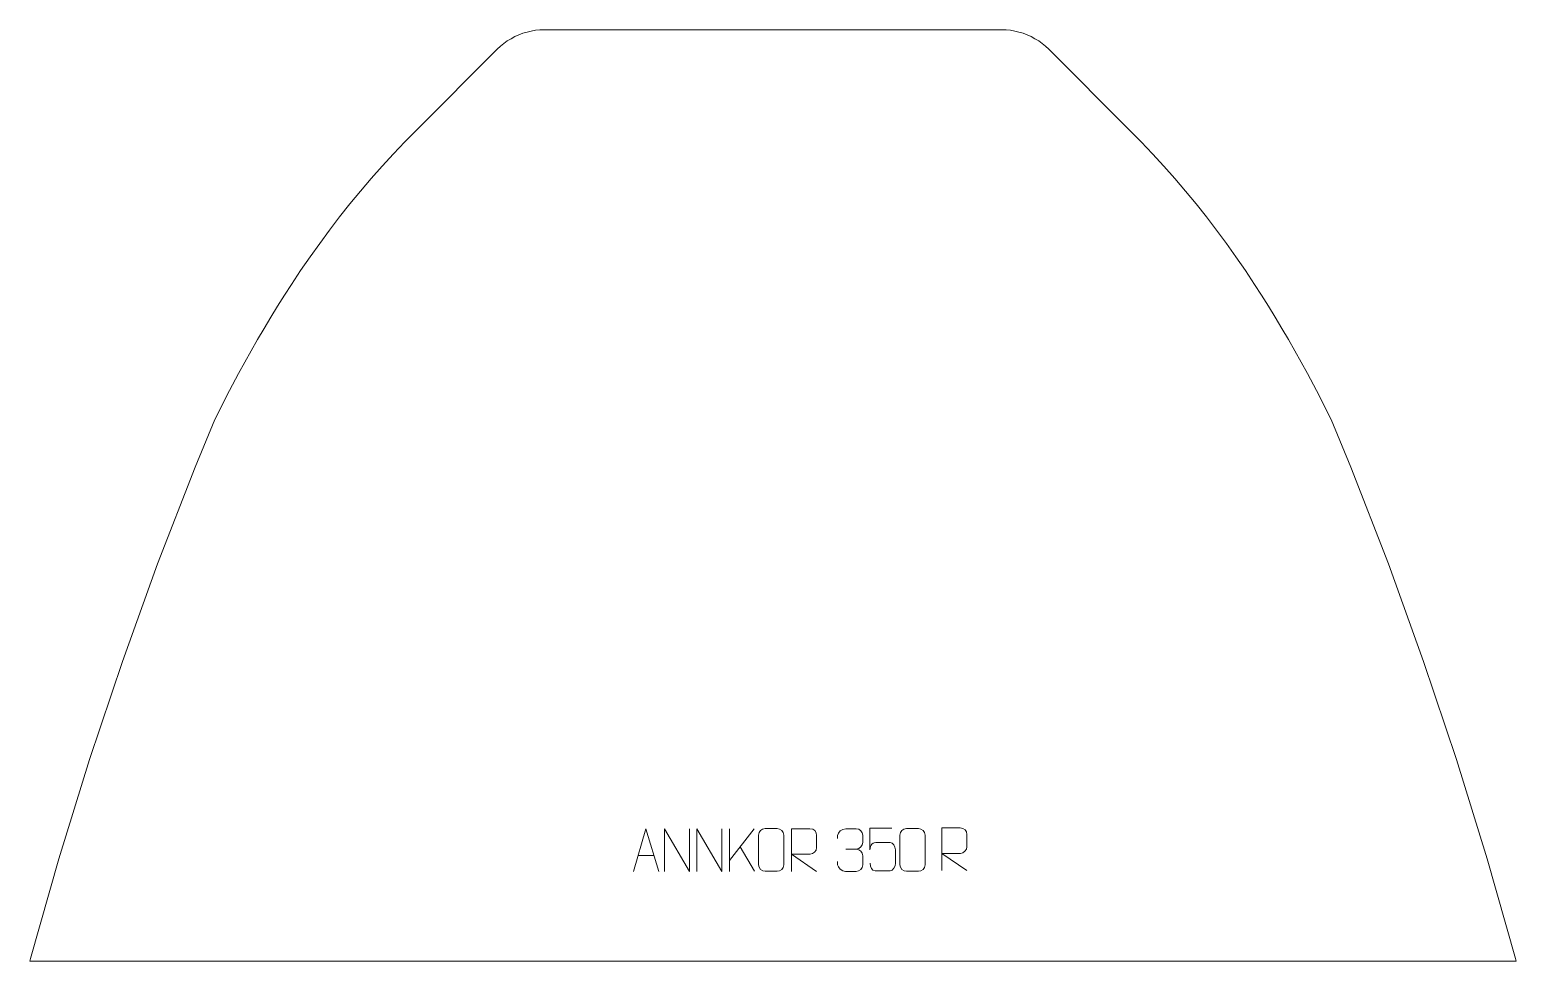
# Model space of a CAD drawing. Header units: millimetres. Extents: x -443 to 427, y 785 to 1330.
import ezdxf

# ---------------------------------------------------------------- set-up
doc = ezdxf.new("R2010")
doc.units = ezdxf.units.MM
doc.header["$MEASUREMENT"] = 0
doc.layers.add('layer 1', color=7, linetype='Continuous')

msp = doc.modelspace()

# ---------------------------------------------------------------- linework, layer by layer
at = {"layer": 'layer 1', "color": 242, "lineweight": 9}
msp.add_open_spline([(-141.5009, 1330.0048), (-141.5009, 1330.0048), (126.2018, 1330.0048), (126.2018, 1330.0048), (126.2018, 1330.0048), (126.2018, 1330.0048), (128.7517, 1329.9216), (128.7517, 1329.9216), (128.7517, 1329.9216), (128.7517, 1329.9216), (131.291, 1329.6709), (131.291, 1329.6709), (131.291, 1329.6709), (131.291, 1329.6709), (133.8083, 1329.2553), (133.8083, 1329.2553), (133.8083, 1329.2553), (133.8083, 1329.2553), (136.2929, 1328.6755), (136.2929, 1328.6755), (136.2929, 1328.6755), (136.2929, 1328.6755), (138.7335, 1327.9349), (138.7335, 1327.9349), (138.7335, 1327.9349), (138.7335, 1327.9349), (141.1212, 1327.037), (141.1212, 1327.037), (141.1212, 1327.037), (141.1212, 1327.037), (143.4452, 1325.9843), (143.4452, 1325.9843), (143.4452, 1325.9843), (143.4452, 1325.9843), (145.6946, 1324.7818), (145.6946, 1324.7818), (145.6946, 1324.7818), (145.6946, 1324.7818), (147.8613, 1323.4344), (147.8613, 1323.4344), (147.8613, 1323.4344), (147.8613, 1323.4344), (149.9346, 1321.9478), (149.9346, 1321.9478), (149.9346, 1321.9478), (149.9346, 1321.9478), (151.9066, 1320.3297), (151.9066, 1320.3297), (151.9066, 1320.3297), (151.9066, 1320.3297), (153.7688, 1318.5857), (153.7688, 1318.5857), (153.7688, 1318.5857), (153.7688, 1318.5857), (201.0451, 1271.309), (201.0451, 1271.309), (201.0451, 1271.309), (201.0451, 1271.309), (207.8449, 1264.3902), (207.8449, 1264.3902), (207.8449, 1264.3902), (207.8449, 1264.3902), (214.5219, 1257.3548), (214.5219, 1257.3548), (214.5219, 1257.3548), (214.5219, 1257.3548), (221.0753, 1250.2035), (221.0753, 1250.2035), (221.0753, 1250.2035), (221.0753, 1250.2035), (227.5039, 1242.94), (227.5039, 1242.94), (227.5039, 1242.94), (227.5039, 1242.94), (233.8048, 1235.5651), (233.8048, 1235.5651), (233.8048, 1235.5651), (233.8048, 1235.5651), (239.976, 1228.0812), (239.976, 1228.0812), (239.976, 1228.0812), (239.976, 1228.0812), (246.017, 1220.4916), (246.017, 1220.4916), (246.017, 1220.4916), (246.017, 1220.4916), (251.9232, 1212.7978), (251.9232, 1212.7978), (251.9232, 1212.7978), (251.9232, 1212.7978), (257.6959, 1205.0014), (257.6959, 1205.0014), (257.6959, 1205.0014), (257.6959, 1205.0014), (263.331, 1197.1063), (263.331, 1197.1063), (263.331, 1197.1063), (263.331, 1197.1063), (268.8282, 1189.1143), (268.8282, 1189.1143), (268.8282, 1189.1143), (268.8282, 1189.1143), (274.185, 1181.0281), (274.185, 1181.0281), (274.185, 1181.0281), (274.185, 1181.0281), (278.281, 1174.6568), (278.281, 1174.6568), (278.281, 1174.6568), (278.281, 1174.6568), (282.3117, 1168.2439), (282.3117, 1168.2439), (282.3117, 1168.2439), (282.3117, 1168.2439), (286.2783, 1161.7904), (286.2783, 1161.7904), (286.2783, 1161.7904), (286.2783, 1161.7904), (290.1787, 1155.2975), (290.1787, 1155.2975), (290.1787, 1155.2975), (290.1787, 1155.2975), (294.0138, 1148.7654), (294.0138, 1148.7654), (294.0138, 1148.7654), (294.0138, 1148.7654), (297.783, 1142.195), (297.783, 1142.195), (297.783, 1142.195), (297.783, 1142.195), (301.4844, 1135.5877), (301.4844, 1135.5877), (301.4844, 1135.5877), (301.4844, 1135.5877), (305.1194, 1128.9422), (305.1194, 1128.9422), (305.1194, 1128.9422), (305.1194, 1128.9422), (308.6873, 1122.2607), (308.6873, 1122.2607), (308.6873, 1122.2607), (308.6873, 1122.2607), (312.1876, 1115.5429), (312.1876, 1115.5429), (312.1876, 1115.5429), (312.1876, 1115.5429), (315.6195, 1108.7907), (315.6195, 1108.7907), (315.6195, 1108.7907), (315.6195, 1108.7907), (318.9838, 1102.0047), (318.9838, 1102.0047), (318.9838, 1102.0047), (318.9838, 1102.0047), (330.6167, 1074.0042), (330.6167, 1074.0042), (330.6167, 1074.0042), (330.6167, 1074.0042), (352.5659, 1017.4739), (352.5659, 1017.4739), (352.5659, 1017.4739), (352.5659, 1017.4739), (373.187, 960.4457), (373.187, 960.4457), (373.187, 960.4457), (373.187, 960.4457), (392.4664, 902.9511), (392.4664, 902.9511), (392.4664, 902.9511), (392.4664, 902.9511), (410.3962, 845.0208), (410.3962, 845.0208), (410.3962, 845.0208), (410.3962, 845.0208), (426.9652, 786.6857), (426.9652, 786.6857), (426.9652, 786.6857), (426.9652, 786.6857), (427.4003, 785.0048), (427.4003, 785.0048), (427.4003, 785.0048), (427.4003, 785.0048), (-442.6994, 785.0048), (-442.6994, 785.0048), (-442.6994, 785.0048), (-442.6994, 785.0048), (-442.2646, 786.6857), (-442.2646, 786.6857), (-442.2646, 786.6857), (-442.2646, 786.6857), (-425.6956, 845.0208), (-425.6956, 845.0208), (-425.6956, 845.0208), (-425.6956, 845.0208), (-407.7655, 902.9511), (-407.7655, 902.9511), (-407.7655, 902.9511), (-407.7655, 902.9511), (-388.4861, 960.4457), (-388.4861, 960.4457), (-388.4861, 960.4457), (-388.4861, 960.4457), (-367.865, 1017.4739), (-367.865, 1017.4739), (-367.865, 1017.4739), (-367.865, 1017.4739), (-345.9157, 1074.0042), (-345.9157, 1074.0042), (-345.9157, 1074.0042), (-345.9157, 1074.0042), (-334.282, 1102.0047), (-334.282, 1102.0047), (-334.282, 1102.0047), (-334.282, 1102.0047), (-330.9186, 1108.7907), (-330.9186, 1108.7907), (-330.9186, 1108.7907), (-330.9186, 1108.7907), (-327.4868, 1115.5429), (-327.4868, 1115.5429), (-327.4868, 1115.5429), (-327.4868, 1115.5429), (-323.9864, 1122.2607), (-323.9864, 1122.2607), (-323.9864, 1122.2607), (-323.9864, 1122.2607), (-320.4189, 1128.9422), (-320.4189, 1128.9422), (-320.4189, 1128.9422), (-320.4189, 1128.9422), (-316.7835, 1135.5877), (-316.7835, 1135.5877), (-316.7835, 1135.5877), (-316.7835, 1135.5877), (-313.0821, 1142.195), (-313.0821, 1142.195), (-313.0821, 1142.195), (-313.0821, 1142.195), (-309.3133, 1148.7654), (-309.3133, 1148.7654), (-309.3133, 1148.7654), (-309.3133, 1148.7654), (-305.4779, 1155.2975), (-305.4779, 1155.2975), (-305.4779, 1155.2975), (-305.4779, 1155.2975), (-301.5774, 1161.7904), (-301.5774, 1161.7904), (-301.5774, 1161.7904), (-301.5774, 1161.7904), (-297.6108, 1168.2439), (-297.6108, 1168.2439), (-297.6108, 1168.2439), (-297.6108, 1168.2439), (-293.5801, 1174.6568), (-293.5801, 1174.6568), (-293.5801, 1174.6568), (-293.5801, 1174.6568), (-289.4844, 1181.0281), (-289.4844, 1181.0281), (-289.4844, 1181.0281), (-289.4844, 1181.0281), (-284.1264, 1189.1143), (-284.1264, 1189.1143), (-284.1264, 1189.1143), (-284.1264, 1189.1143), (-278.6305, 1197.1063), (-278.6305, 1197.1063), (-278.6305, 1197.1063), (-278.6305, 1197.1063), (-272.9937, 1205.0014), (-272.9937, 1205.0014), (-272.9937, 1205.0014), (-272.9937, 1205.0014), (-267.2226, 1212.7978), (-267.2226, 1212.7978), (-267.2226, 1212.7978), (-267.2226, 1212.7978), (-261.3151, 1220.4916), (-261.3151, 1220.4916), (-261.3151, 1220.4916), (-261.3151, 1220.4916), (-255.2751, 1228.0812), (-255.2751, 1228.0812), (-255.2751, 1228.0812), (-255.2751, 1228.0812), (-249.1039, 1235.5651), (-249.1039, 1235.5651), (-249.1039, 1235.5651), (-249.1039, 1235.5651), (-242.8034, 1242.94), (-242.8034, 1242.94), (-242.8034, 1242.94), (-242.8034, 1242.94), (-236.3745, 1250.2035), (-236.3745, 1250.2035), (-236.3745, 1250.2035), (-236.3745, 1250.2035), (-229.821, 1257.3548), (-229.821, 1257.3548), (-229.821, 1257.3548), (-229.821, 1257.3548), (-223.1439, 1264.3902), (-223.1439, 1264.3902), (-223.1439, 1264.3902), (-223.1439, 1264.3902), (-216.3446, 1271.309), (-216.3446, 1271.309), (-216.3446, 1271.309), (-216.3446, 1271.309), (-169.0679, 1318.5857), (-169.0679, 1318.5857), (-169.0679, 1318.5857), (-169.0679, 1318.5857), (-167.2057, 1320.3297), (-167.2057, 1320.3297), (-167.2057, 1320.3297), (-167.2057, 1320.3297), (-165.2337, 1321.9478), (-165.2337, 1321.9478), (-165.2337, 1321.9478), (-165.2337, 1321.9478), (-163.1604, 1323.4344), (-163.1604, 1323.4344), (-163.1604, 1323.4344), (-163.1604, 1323.4344), (-160.9941, 1324.7818), (-160.9941, 1324.7818), (-160.9941, 1324.7818), (-160.9941, 1324.7818), (-158.7443, 1325.9843), (-158.7443, 1325.9843), (-158.7443, 1325.9843), (-158.7443, 1325.9843), (-156.4206, 1327.037), (-156.4206, 1327.037), (-156.4206, 1327.037), (-156.4206, 1327.037), (-154.0326, 1327.9349), (-154.0326, 1327.9349), (-154.0326, 1327.9349), (-154.0326, 1327.9349), (-151.5907, 1328.6755), (-151.5907, 1328.6755), (-151.5907, 1328.6755), (-151.5907, 1328.6755), (-149.1062, 1329.2553), (-149.1062, 1329.2553), (-149.1062, 1329.2553), (-149.1062, 1329.2553), (-146.5891, 1329.6709), (-146.5891, 1329.6709), (-146.5891, 1329.6709), (-146.5891, 1329.6709), (-144.0508, 1329.9216), (-144.0508, 1329.9216), (-144.0508, 1329.9216), (-144.0508, 1329.9216), (-141.5009, 1330.0048), (-141.5009, 1330.0048)], degree=3, knots=[0, 0, 0, 0, 0.01098901, 0.01098901, 0.01098901, 0.01098901, 0.02197802, 0.02197802, 0.02197802, 0.02197802, 0.03296703, 0.03296703, 0.03296703, 0.03296703, 0.04395604, 0.04395604, 0.04395604, 0.04395604, 0.05494505, 0.05494505, 0.05494505, 0.05494505, 0.06593407, 0.06593407, 0.06593407, 0.06593407, 0.07692308, 0.07692308, 0.07692308, 0.07692308, 0.08791209, 0.08791209, 0.08791209, 0.08791209, 0.0989011, 0.0989011, 0.0989011, 0.0989011, 0.10989011, 0.10989011, 0.10989011, 0.10989011, 0.12087912, 0.12087912, 0.12087912, 0.12087912, 0.13186813, 0.13186813, 0.13186813, 0.13186813, 0.14285714, 0.14285714, 0.14285714, 0.14285714, 0.15384615, 0.15384615, 0.15384615, 0.15384615, 0.16483516, 0.16483516, 0.16483516, 0.16483516, 0.17582418, 0.17582418, 0.17582418, 0.17582418, 0.18681319, 0.18681319, 0.18681319, 0.18681319, 0.1978022, 0.1978022, 0.1978022, 0.1978022, 0.20879121, 0.20879121, 0.20879121, 0.20879121, 0.21978022, 0.21978022, 0.21978022, 0.21978022, 0.23076923, 0.23076923, 0.23076923, 0.23076923, 0.24175824, 0.24175824, 0.24175824, 0.24175824, 0.25274725, 0.25274725, 0.25274725, 0.25274725, 0.26373626, 0.26373626, 0.26373626, 0.26373626, 0.27472527, 0.27472527, 0.27472527, 0.27472527, 0.28571429, 0.28571429, 0.28571429, 0.28571429, 0.2967033, 0.2967033, 0.2967033, 0.2967033, 0.30769231, 0.30769231, 0.30769231, 0.30769231, 0.31868132, 0.31868132, 0.31868132, 0.31868132, 0.32967033, 0.32967033, 0.32967033, 0.32967033, 0.34065934, 0.34065934, 0.34065934, 0.34065934, 0.35164835, 0.35164835, 0.35164835, 0.35164835, 0.36263736, 0.36263736, 0.36263736, 0.36263736, 0.37362637, 0.37362637, 0.37362637, 0.37362637, 0.38461538, 0.38461538, 0.38461538, 0.38461538, 0.3956044, 0.3956044, 0.3956044, 0.3956044, 0.40659341, 0.40659341, 0.40659341, 0.40659341, 0.41758242, 0.41758242, 0.41758242, 0.41758242, 0.42857143, 0.42857143, 0.42857143, 0.42857143, 0.43956044, 0.43956044, 0.43956044, 0.43956044, 0.45054945, 0.45054945, 0.45054945, 0.45054945, 0.46153846, 0.46153846, 0.46153846, 0.46153846, 0.47252747, 0.47252747, 0.47252747, 0.47252747, 0.48351648, 0.48351648, 0.48351648, 0.48351648, 0.49450549, 0.49450549, 0.49450549, 0.49450549, 0.50549451, 0.50549451, 0.50549451, 0.50549451, 0.51648352, 0.51648352, 0.51648352, 0.51648352, 0.52747253, 0.52747253, 0.52747253, 0.52747253, 0.53846154, 0.53846154, 0.53846154, 0.53846154, 0.54945055, 0.54945055, 0.54945055, 0.54945055, 0.56043956, 0.56043956, 0.56043956, 0.56043956, 0.57142857, 0.57142857, 0.57142857, 0.57142857, 0.58241758, 0.58241758, 0.58241758, 0.58241758, 0.59340659, 0.59340659, 0.59340659, 0.59340659, 0.6043956, 0.6043956, 0.6043956, 0.6043956, 0.61538462, 0.61538462, 0.61538462, 0.61538462, 0.62637363, 0.62637363, 0.62637363, 0.62637363, 0.63736264, 0.63736264, 0.63736264, 0.63736264, 0.64835165, 0.64835165, 0.64835165, 0.64835165, 0.65934066, 0.65934066, 0.65934066, 0.65934066, 0.67032967, 0.67032967, 0.67032967, 0.67032967, 0.68131868, 0.68131868, 0.68131868, 0.68131868, 0.69230769, 0.69230769, 0.69230769, 0.69230769, 0.7032967, 0.7032967, 0.7032967, 0.7032967, 0.71428571, 0.71428571, 0.71428571, 0.71428571, 0.72527473, 0.72527473, 0.72527473, 0.72527473, 0.73626374, 0.73626374, 0.73626374, 0.73626374, 0.74725275, 0.74725275, 0.74725275, 0.74725275, 0.75824176, 0.75824176, 0.75824176, 0.75824176, 0.76923077, 0.76923077, 0.76923077, 0.76923077, 0.78021978, 0.78021978, 0.78021978, 0.78021978, 0.79120879, 0.79120879, 0.79120879, 0.79120879, 0.8021978, 0.8021978, 0.8021978, 0.8021978, 0.81318681, 0.81318681, 0.81318681, 0.81318681, 0.82417582, 0.82417582, 0.82417582, 0.82417582, 0.83516484, 0.83516484, 0.83516484, 0.83516484, 0.84615385, 0.84615385, 0.84615385, 0.84615385, 0.85714286, 0.85714286, 0.85714286, 0.85714286, 0.86813187, 0.86813187, 0.86813187, 0.86813187, 0.87912088, 0.87912088, 0.87912088, 0.87912088, 0.89010989, 0.89010989, 0.89010989, 0.89010989, 0.9010989, 0.9010989, 0.9010989, 0.9010989, 0.91208791, 0.91208791, 0.91208791, 0.91208791, 0.92307692, 0.92307692, 0.92307692, 0.92307692, 0.93406593, 0.93406593, 0.93406593, 0.93406593, 0.94505495, 0.94505495, 0.94505495, 0.94505495, 0.95604396, 0.95604396, 0.95604396, 0.95604396, 0.96703297, 0.96703297, 0.96703297, 0.96703297, 0.97802198, 0.97802198, 0.97802198, 0.97802198, 1, 1, 1, 1], dxfattribs=at)
at = {"layer": 'layer 1', "color": 250, "lineweight": 9}
for points, knots in [([(-89.3844, 837.5434), (-89.3844, 837.5434), (-82.0134, 862.4969), (-82.0134, 862.4969), (-82.0134, 862.4969), (-82.0134, 862.4969), (-74.4435, 837.5434), (-74.4435, 837.5434)], [0, 0, 0, 0, 0.33333333, 0.33333333, 0.33333333, 0.33333333, 1, 1, 1, 1]), ([(-71.2413, 837.5434), (-71.2413, 837.5434), (-71.2413, 862.4969), (-71.2413, 862.4969), (-71.2413, 862.4969), (-71.2413, 862.4969), (-56.5865, 837.5434), (-56.5865, 837.5434), (-56.5865, 837.5434), (-56.5865, 837.5434), (-56.5865, 862.4969), (-56.5865, 862.4969)], [0, 0, 0, 0, 0.25, 0.25, 0.25, 0.25, 0.5, 0.5, 0.5, 0.5, 1, 1, 1, 1]), ([(-52.2413, 837.5434), (-52.2413, 837.5434), (-52.2413, 862.4969), (-52.2413, 862.4969), (-52.2413, 862.4969), (-52.2413, 862.4969), (-37.5865, 837.5434), (-37.5865, 837.5434), (-37.5865, 837.5434), (-37.5865, 837.5434), (-37.5865, 862.4969), (-37.5865, 862.4969)], [0, 0, 0, 0, 0.25, 0.25, 0.25, 0.25, 0.5, 0.5, 0.5, 0.5, 1, 1, 1, 1]), ([(-12.2418, 862.5858), (-9.9161, 862.5858), (-7.59, 862.5858), (-5.2639, 862.5858), (-5.2639, 862.5858), (-3.3173, 862.6214), (-1.3259, 861.1298), (-1.2992, 858.6922), (-1.2992, 858.6922), (-1.2996, 852.9453), (-1.2996, 847.198), (-1.2992, 841.4503), (-1.2992, 841.4503), (-1.439, 839.1269), (-3.1162, 837.6473), (-5.2639, 837.6365), (-5.2639, 837.6365), (-7.5958, 837.6369), (-9.9277, 837.6369), (-12.2592, 837.6365), (-12.2592, 837.6365), (-14.1842, 837.5311), (-16.1563, 839.4156), (-16.1451, 841.4329), (-16.1451, 841.4329), (-16.1448, 847.203), (-16.1448, 852.9727), (-16.1451, 858.742), (-16.1451, 858.742), (-16.1409, 860.8801), (-14.3942, 862.5993), (-12.2418, 862.5858)], [0, 0, 0, 0, 0.11111111, 0.11111111, 0.11111111, 0.11111111, 0.22222222, 0.22222222, 0.22222222, 0.22222222, 0.33333333, 0.33333333, 0.33333333, 0.33333333, 0.44444444, 0.44444444, 0.44444444, 0.44444444, 0.55555556, 0.55555556, 0.55555556, 0.55555556, 0.66666667, 0.66666667, 0.66666667, 0.66666667, 0.77777778, 0.77777778, 0.77777778, 0.77777778, 1, 1, 1, 1]), ([(3.2126, 837.5434), (3.2126, 837.5434), (3.2126, 862.4969), (3.2126, 862.4969), (3.2126, 862.4969), (6.8074, 862.4969), (10.4029, 862.4969), (13.9981, 862.4969), (13.9981, 862.4969), (16.3234, 862.4592), (17.8807, 860.9692), (17.8766, 858.6028), (17.8766, 858.6028), (17.8762, 856.5673), (17.8762, 853.5079), (17.8766, 851.4719), (17.8766, 851.4719), (17.8701, 849.5964), (16.0578, 847.6546), (14.0483, 847.6355), (14.0483, 847.6355), (14.0483, 847.6355), (3.2126, 847.6355), (3.2126, 847.6355), (3.2126, 847.6355), (3.2126, 847.6355), (17.8673, 837.5434), (17.8673, 837.5434)], [0, 0, 0, 0, 0.125, 0.125, 0.125, 0.125, 0.25, 0.25, 0.25, 0.25, 0.375, 0.375, 0.375, 0.375, 0.5, 0.5, 0.5, 0.5, 0.625, 0.625, 0.625, 0.625, 0.75, 0.75, 0.75, 0.75, 1, 1, 1, 1]), ([(30.1801, 856.8126), (30.1801, 856.8126), (30.1801, 858.6698), (30.1801, 858.6698), (30.1801, 858.6698), (30.1658, 860.4117), (32.8303, 862.5298), (34.8894, 862.5071), (34.8894, 862.5071), (36.9535, 862.5071), (39.0175, 862.5071), (41.0812, 862.5071), (41.0812, 862.5071), (43.2757, 862.5159), (44.874, 860.6691), (44.9184, 858.757), (44.9184, 858.757), (44.918, 857.3219), (44.918, 855.8868), (44.9184, 854.4513), (44.9184, 854.4513), (44.8698, 852.7978), (43.2672, 850.5678), (41.0689, 850.5778), (41.0689, 850.5778), (43.2726, 850.5666), (44.8806, 848.7634), (44.9346, 846.7039), (44.9346, 846.7039), (44.9342, 844.9192), (44.9342, 843.1345), (44.9346, 841.3494), (44.9346, 841.3494), (44.9447, 839.288), (42.8898, 837.5249), (41.0689, 837.533), (41.0689, 837.533), (39.0036, 837.5333), (36.9384, 837.5333), (34.8728, 837.533), (34.8728, 837.533), (32.7042, 837.5445), (30.1732, 839.9447), (30.1546, 841.4065), (30.1546, 841.4065), (30.1546, 841.4065), (30.1546, 843.3151), (30.1546, 843.3151)], [0, 0, 0, 0, 0.07692308, 0.07692308, 0.07692308, 0.07692308, 0.15384615, 0.15384615, 0.15384615, 0.15384615, 0.23076923, 0.23076923, 0.23076923, 0.23076923, 0.30769231, 0.30769231, 0.30769231, 0.30769231, 0.38461538, 0.38461538, 0.38461538, 0.38461538, 0.46153846, 0.46153846, 0.46153846, 0.46153846, 0.53846154, 0.53846154, 0.53846154, 0.53846154, 0.61538462, 0.61538462, 0.61538462, 0.61538462, 0.69230769, 0.69230769, 0.69230769, 0.69230769, 0.76923077, 0.76923077, 0.76923077, 0.76923077, 0.84615385, 0.84615385, 0.84615385, 0.84615385, 1, 1, 1, 1]), ([(61.9455, 862.8158), (61.9455, 862.8158), (49.0938, 862.8158), (49.0938, 862.8158), (49.0938, 862.8158), (49.0941, 858.5852), (49.0941, 854.3543), (49.0938, 850.1231), (49.0938, 850.1231), (49.0935, 853.4332), (50.7245, 854.505), (53.5365, 854.5655), (53.5365, 854.5655), (55.9761, 854.5658), (58.4156, 854.5658), (60.8548, 854.5655), (60.8548, 854.5655), (62.5046, 854.5723), (63.9795, 852.1918), (64.008, 850.1231), (64.008, 850.1231), (64.0077, 847.5358), (64.0077, 844.9482), (64.008, 842.3605), (64.008, 842.3605), (64.0542, 840.4011), (62.5548, 837.9648), (60.9289, 837.9063), (60.9289, 837.9063), (58.9724, 837.9066), (54.0774, 837.9066), (52.1204, 837.9063), (52.1204, 837.9063), (50.2749, 837.8975), (49.1678, 839.8623), (49.147, 842.4134)], [0, 0, 0, 0, 0.1, 0.1, 0.1, 0.1, 0.2, 0.2, 0.2, 0.2, 0.3, 0.3, 0.3, 0.3, 0.4, 0.4, 0.4, 0.4, 0.5, 0.5, 0.5, 0.5, 0.6, 0.6, 0.6, 0.6, 0.7, 0.7, 0.7, 0.7, 0.8, 0.8, 0.8, 0.8, 1, 1, 1, 1]), ([(70.4884, 862.5996), (72.8141, 862.5996), (75.1402, 862.5996), (77.4663, 862.5996), (77.4663, 862.5996), (79.4129, 862.6352), (81.4043, 861.1436), (81.431, 858.706), (81.431, 858.706), (81.4306, 852.9591), (81.4306, 847.2118), (81.431, 841.4641), (81.431, 841.4641), (81.2912, 839.1407), (79.614, 837.6611), (77.4663, 837.6503), (77.4663, 837.6503), (75.1344, 837.6507), (72.8025, 837.6507), (70.471, 837.6503), (70.471, 837.6503), (68.546, 837.5449), (66.5739, 839.4294), (66.5851, 841.4467), (66.5851, 841.4467), (66.5854, 847.2168), (66.5854, 852.9865), (66.5851, 858.7558), (66.5851, 858.7558), (66.5893, 860.8939), (68.336, 862.6131), (70.4884, 862.5996)], [0, 0, 0, 0, 0.11111111, 0.11111111, 0.11111111, 0.11111111, 0.22222222, 0.22222222, 0.22222222, 0.22222222, 0.33333333, 0.33333333, 0.33333333, 0.33333333, 0.44444444, 0.44444444, 0.44444444, 0.44444444, 0.55555556, 0.55555556, 0.55555556, 0.55555556, 0.66666667, 0.66666667, 0.66666667, 0.66666667, 0.77777778, 0.77777778, 0.77777778, 0.77777778, 1, 1, 1, 1]), ([(91.1722, 838.031), (91.1722, 838.031), (91.1722, 862.9845), (91.1722, 862.9845), (91.1722, 862.9845), (94.767, 862.9845), (98.3625, 862.9845), (101.9577, 862.9845), (101.9577, 862.9845), (104.283, 862.9468), (105.8403, 861.4568), (105.8362, 859.0904), (105.8362, 859.0904), (105.8358, 857.0549), (105.8358, 853.9955), (105.8362, 851.9595), (105.8362, 851.9595), (105.8297, 850.084), (104.0174, 848.1422), (102.0079, 848.1231), (102.0079, 848.1231), (102.0079, 848.1231), (91.1722, 848.1231), (91.1722, 848.1231), (91.1722, 848.1231), (91.1722, 848.1231), (105.8269, 838.031), (105.8269, 838.031)], [0, 0, 0, 0, 0.125, 0.125, 0.125, 0.125, 0.25, 0.25, 0.25, 0.25, 0.375, 0.375, 0.375, 0.375, 0.5, 0.5, 0.5, 0.5, 0.625, 0.625, 0.625, 0.625, 0.75, 0.75, 0.75, 0.75, 1, 1, 1, 1])]:
    msp.add_open_spline(points, degree=3, knots=knots, dxfattribs=at)
for points in [[(-33.1449, 862.5643), (-33.1449, 862.5643), (-33.1449, 837.6107), (-33.1449, 837.6107)], [(-18.7687, 862.5643), (-18.7687, 862.5643), (-33.1449, 843.9246), (-33.1449, 843.9246)], [(-86.6618, 846.7928), (-86.6618, 846.7928), (-77.1661, 846.7928), (-77.1661, 846.7928)], [(-18.4434, 837.7065), (-18.4434, 837.7065), (-26.9139, 852.0201), (-26.9139, 852.0201)], [(34.8898, 850.5674), (34.8898, 850.5674), (41.0862, 850.5674), (41.0862, 850.5674)]]:
    msp.add_open_spline(points, degree=3, dxfattribs=at)

doc.saveas('drawing.dxf')
